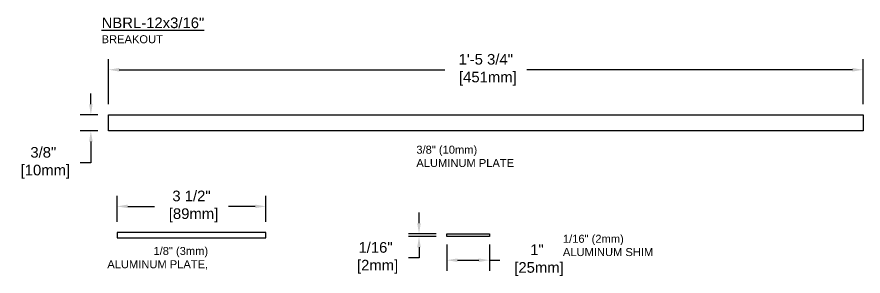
# Model space of a CAD drawing. Header units: inches. Extents: x -8.3 to 57.2, y -1.5 to 12.4.
# Drawn here: x 37.27 to 57.17, y 2.06 to 8.15 of the extents above; entities that cross this region are included whole.
import ezdxf

# ---------------------------------------------------------------- set-up
doc = ezdxf.new("R2010")
doc.units = ezdxf.units.IN
doc.header["$MEASUREMENT"] = 0
for name, color, linetype in [('Dimensions', 3, 'Continuous'), ('Metals', 7, 'Continuous'), ('Text', 2, 'Continuous')]:
    doc.layers.add(name, color=color, linetype=linetype)
doc.styles.add('ARIAL', font='arial.ttf')
doc.dimstyles.new('Arial', dxfattribs={"dimtxt": 0.25, "dimasz": 0.25, "dimexe": 0.25, "dimexo": 0.25, "dimgap": 0.25, "dimtad": 0, "dimtih": 1, "dimtoh": 1, "dimdec": 4, "dimzin": 0, "dimdsep": 46, "dimlunit": 4, "dimtxsty": 'ARIAL', "dimcen": 0.25, "dimadec": 0, "dimazin": 0, "dimtfac": 1, "dimtdec": 4, "dimtofl": 0, "dimtmove": 0, "dimatfit": 3, "dimfxl": 0, "dimfrac": 2, "dimtolj": 1, "dimtzin": 0, "dimarcsym": 0})

# ---------------------------------------------------------------- blocks, each defined once
blk = doc.blocks.new('*D20')
at = {"layer": 'Defpoints', "color": 0}
for p in [(57.174, 6.91), (39.424, 5.849), (57.174, 5.849)]:
    blk.add_point(p, dxfattribs=at)
at = {"layer": 'Dimensions', "color": 0, "lineweight": -2}
for p, q in [((39.424, 6.099), (39.424, 7.16)), ((57.174, 6.099), (57.174, 7.16)), ((39.674, 6.91), (47.333, 6.91)), ((56.924, 6.91), (49.266, 6.91))]:
    blk.add_line(p, q, dxfattribs=at)
at = {"layer": 'Dimensions', "color": 0}
for points in [[(39.674, 6.952), (39.674, 6.868), (39.424, 6.91)], [(56.924, 6.952), (56.924, 6.868), (57.174, 6.91)]]:
    blk.add_solid(points, dxfattribs=at)
at = {"layer": 'Dimensions', "color": 0, "insert": (48.299, 6.91), "char_height": 0.25, "attachment_point": 5, "style": 'ARIAL'}
blk.add_mtext('\\A1;1\'-5 3/4"\\P [451mm]', dxfattribs=at)
blk = doc.blocks.new('*D21')
at = {"layer": 'Defpoints', "color": 0}
for p in [(39.424, 5.849), (39.008, 5.474), (39.424, 5.474)]:
    blk.add_point(p, dxfattribs=at)
at = {"layer": 'Dimensions', "color": 0, "lineweight": -2}
for p, q in [((39.008, 6.099), (39.008, 6.349)), ((39.174, 5.849), (38.758, 5.849)), ((39.174, 5.474), (38.758, 5.474)), ((39.008, 5.224), (39.008, 4.724)), ((39.008, 4.724), (38.758, 4.724))]:
    blk.add_line(p, q, dxfattribs=at)
at = {"layer": 'Dimensions', "color": 0}
for points in [[(38.967, 6.099), (39.05, 6.099), (39.008, 5.849)], [(38.967, 5.224), (39.05, 5.224), (39.008, 5.474)]]:
    blk.add_solid(points, dxfattribs=at)
at = {"layer": 'Dimensions', "color": 0, "insert": (37.889, 4.724), "char_height": 0.25, "attachment_point": 5, "style": 'ARIAL'}
blk.add_mtext('\\A1;3/8"\\P [10mm]', dxfattribs=at)
blk = doc.blocks.new('*D22')
at = {"layer": 'Defpoints', "color": 0}
for p in [(43.125, 3.699), (39.625, 3.089), (43.125, 3.089)]:
    blk.add_point(p, dxfattribs=at)
at = {"layer": 'Dimensions', "color": 0, "lineweight": -2}
for p, q in [((39.625, 3.339), (39.625, 3.949)), ((43.125, 3.339), (43.125, 3.949)), ((39.875, 3.699), (40.506, 3.699)), ((42.875, 3.699), (42.245, 3.699))]:
    blk.add_line(p, q, dxfattribs=at)
at = {"layer": 'Dimensions', "color": 0}
for points in [[(39.875, 3.741), (39.875, 3.658), (39.625, 3.699)], [(42.875, 3.741), (42.875, 3.658), (43.125, 3.699)]]:
    blk.add_solid(points, dxfattribs=at)
at = {"layer": 'Dimensions', "color": 0, "insert": (41.375, 3.699), "char_height": 0.25, "attachment_point": 5, "style": 'ARIAL'}
blk.add_mtext('\\A1;3 1/2"\\P [89mm]', dxfattribs=at)
blk = doc.blocks.new('1inchShim')
blk.add_lwpolyline([(46.452, 33.488), (47.452, 33.488), (47.452, 33.426), (46.452, 33.426), (46.452, 33.488)])
blk = doc.blocks.new('*D33')
at = {"layer": 'Defpoints', "color": 0}
for p in [(47.383, 3.052), (48.383, 3.052), (48.383, 2.435)]:
    blk.add_point(p, dxfattribs=at)
at = {"layer": 'Dimensions', "color": 0, "lineweight": -2}
for p, q in [((47.383, 2.802), (47.383, 2.185)), ((48.383, 2.802), (48.383, 2.185)), ((47.633, 2.435), (48.133, 2.435)), ((48.383, 2.435), (48.633, 2.435))]:
    blk.add_line(p, q, dxfattribs=at)
at = {"layer": 'Dimensions', "color": 0}
for points in [[(47.633, 2.476), (47.633, 2.393), (47.383, 2.435)], [(48.133, 2.476), (48.133, 2.393), (48.383, 2.435)]]:
    blk.add_solid(points, dxfattribs=at)
at = {"layer": 'Dimensions', "color": 0, "insert": (49.502, 2.435), "char_height": 0.25, "attachment_point": 5, "style": 'ARIAL'}
blk.add_mtext('\\A1;1"\\P [25mm]', dxfattribs=at)
blk = doc.blocks.new('*D34')
at = {"layer": 'Defpoints', "color": 0}
for p in [(46.728, 2.989), (47.383, 3.052), (47.383, 2.989)]:
    blk.add_point(p, dxfattribs=at)
at = {"layer": 'Dimensions', "color": 0, "lineweight": -2}
for p, q in [((46.728, 3.302), (46.728, 3.552)), ((47.133, 3.052), (46.478, 3.052)), ((47.133, 2.989), (46.478, 2.989)), ((46.728, 2.739), (46.728, 2.489)), ((46.728, 2.489), (46.478, 2.489))]:
    blk.add_line(p, q, dxfattribs=at)
at = {"layer": 'Dimensions', "color": 0}
for points in [[(46.686, 3.302), (46.769, 3.302), (46.728, 3.052)], [(46.686, 2.739), (46.769, 2.739), (46.728, 2.989)]]:
    blk.add_solid(points, dxfattribs=at)
at = {"layer": 'Dimensions', "color": 0, "insert": (45.705, 2.489), "char_height": 0.25, "attachment_point": 5, "style": 'ARIAL'}
blk.add_mtext('\\A1;1/16"\\P [2mm]', dxfattribs=at)

msp = doc.modelspace()

# ---------------------------------------------------------------- linework, layer by layer
at = {"layer": 'Metals'}
for points in [[(39.42439, 5.84913), (57.17439, 5.84913), (57.17439, 5.47413), (39.42439, 5.47413)], [(39.62531, 2.96389), (43.12531, 2.96389), (43.12531, 3.08889), (39.62531, 3.08889)]]:
    msp.add_lwpolyline(points, close=True, dxfattribs=at)

# ---------------------------------------------------------------- block references
msp.add_blockref('1inchShim', (0.93098, -30.43644), dxfattribs=at)

# ---------------------------------------------------------------- texts
at = {"layer": 'Text', "char_height": 0.1875, "style": 'ARIAL'}
for s, insert, width, attachment_point in [('{\\H1.3333x;\\LNBRL-12x3/16"\\P}BREAKOUT', (39.26128, 8.13834), 7.5157046, 1), ('1/8" (3mm) \\PALUMINUM PLATE,', (41.76712, 2.47786), 4.0266462, 6)]:
    msp.add_mtext(s, dxfattribs=dict(at, insert=insert, width=width, attachment_point=attachment_point))
at = {"layer": 'Text', "char_height": 0.1875, "attachment_point": 4, "style": 'ARIAL'}
for s, insert in [('3/8" (10mm)\\PALUMINUM PLATE', (46.66529, 4.87373)), ('1/16" (2mm)\\PALUMINUM SHIM', (50.11327, 2.78048))]:
    msp.add_mtext(s, dxfattribs=dict(at, insert=insert))

# ---------------------------------------------------------------- dimensions: what is measured, and where the dimension line sits
at = {"layer": 'Dimensions'}
for base, p1, p2, picture, middle in [((57.17439, 6.90998), (39.42439, 5.84913), (57.17439, 5.84913), '*D20', (48.29939, 6.90998)), ((43.12531, 3.69919), (39.62531, 3.08889), (43.12531, 3.08889), '*D22', (41.37531, 3.69919)), ((48.38311, 2.43461), (47.38311, 3.05159), (48.38311, 3.05159), '*D33', (49.50249, 2.43461))]:
    dim = msp.add_linear_dim(base=base, p1=p1, p2=p2, dimstyle='Arial', override={"dimpost": '\\X'}, dxfattribs=at)
    dim.commit()
    dim.dimension.update_dxf_attribs({"geometry": picture, "text_midpoint": middle, "dimtype": 160})
for base, p1, p2, picture, middle in [((39.00841, 5.47413), (39.42439, 5.84913), (39.42439, 5.47413), '*D21', (37.88904, 4.72413)), ((46.72766, 2.98909), (47.38311, 3.05159), (47.38311, 2.98909), '*D34', (45.7054, 2.48909))]:
    dim = msp.add_linear_dim(base=base, p1=p1, p2=p2, angle=90, dimstyle='Arial', override={"dimpost": '\\X'}, dxfattribs=at)
    dim.commit()
    dim.dimension.update_dxf_attribs({"geometry": picture, "text_midpoint": middle, "dimtype": 160})

doc.saveas('drawing.dxf')
